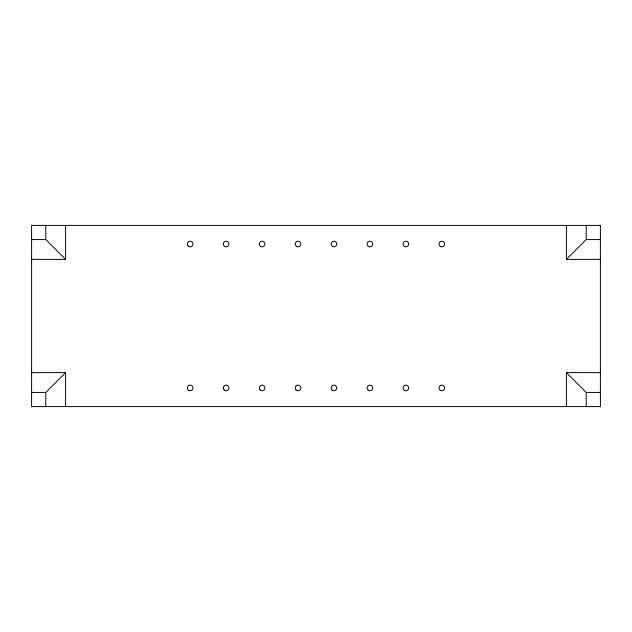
<?xml version="1.0" encoding="UTF-8"?>
<svg xmlns="http://www.w3.org/2000/svg" width="632" height="632" viewBox="0 0 632 632"><rect width="100%" height="100%" fill="white"/><g stroke="black" fill="none" stroke-linecap="round" stroke-linejoin="round"><path stroke-width="0.95" d="M31.6 392.44L45.757 392.44L65.578 372.627L31.6 372.627M600.4 259.373L566.422 259.373L586.243 239.56L586.243 225.403M31.6 239.56L45.757 239.56L65.578 259.373L31.6 259.373M586.243 239.56L600.4 239.56M566.422 406.597L566.422 372.627L600.4 372.627M566.422 372.627L586.243 392.44L600.4 392.44M586.243 392.44L586.243 406.597M566.422 225.403L566.422 259.373M65.578 225.403L65.578 259.373M65.578 372.627L65.578 406.597M45.757 225.403L45.757 239.56M45.757 392.44L45.757 406.597M600.4 225.403L31.6 225.403L31.6 406.597L600.4 406.597L600.4 225.403M332.566 246.535A2.828 2.828 0 0 0 336.809 244.086A2.828 2.828 0 0 0 332.566 241.637A2.828 2.828 0 0 0 332.566 246.535M188.146 246.085A2.828 2.828 0 0 0 192.886 244.821A2.828 2.828 0 0 0 189.418 241.353A2.828 2.828 0 0 0 188.146 246.085M367.935 389.912A2.828 2.828 0 0 0 372.667 388.648A2.828 2.828 0 0 0 369.207 385.18A2.828 2.828 0 0 0 367.935 389.912M404.48 390.363A2.828 2.828 0 0 0 408.722 387.914A2.828 2.828 0 0 0 404.48 385.465A2.828 2.828 0 0 0 404.48 390.363M440.433 390.363A2.828 2.828 0 0 0 444.683 387.914A2.828 2.828 0 0 0 440.433 385.465A2.828 2.828 0 0 0 440.433 390.363M296.021 389.912A2.828 2.828 0 0 0 300.753 388.648A2.828 2.828 0 0 0 297.285 385.18A2.828 2.828 0 0 0 296.021 389.912M368.519 246.535A2.828 2.828 0 0 0 372.769 244.086A2.828 2.828 0 0 0 368.519 241.637A2.828 2.828 0 0 0 368.519 246.535M404.48 246.535A2.828 2.828 0 0 0 408.722 244.086A2.828 2.828 0 0 0 404.48 241.637A2.828 2.828 0 0 0 404.48 246.535M440.433 246.535A2.828 2.828 0 0 0 444.683 244.086A2.828 2.828 0 0 0 440.433 241.637A2.828 2.828 0 0 0 440.433 246.535M331.974 389.912A2.828 2.828 0 0 0 336.714 388.648A2.828 2.828 0 0 0 333.246 385.18A2.828 2.828 0 0 0 331.974 389.912M224.692 246.535A2.828 2.828 0 0 0 228.942 244.086A2.828 2.828 0 0 0 224.692 241.637A2.828 2.828 0 0 0 224.692 246.535M188.731 390.363A2.828 2.828 0 0 0 192.981 387.914A2.828 2.828 0 0 0 188.731 385.465A2.828 2.828 0 0 0 188.731 390.363M260.653 246.535A2.828 2.828 0 0 0 264.895 244.086A2.828 2.828 0 0 0 260.653 241.637A2.828 2.828 0 0 0 260.653 246.535M224.107 389.912A2.828 2.828 0 0 0 228.839 388.648A2.828 2.828 0 0 0 225.371 385.18A2.828 2.828 0 0 0 224.107 389.912M260.06 389.912A2.828 2.828 0 0 0 264.8 388.648A2.828 2.828 0 0 0 261.332 385.18A2.828 2.828 0 0 0 260.06 389.912M296.606 246.535A2.828 2.828 0 0 0 300.856 244.086A2.828 2.828 0 0 0 296.606 241.637A2.828 2.828 0 0 0 296.606 246.535"/></g></svg>
